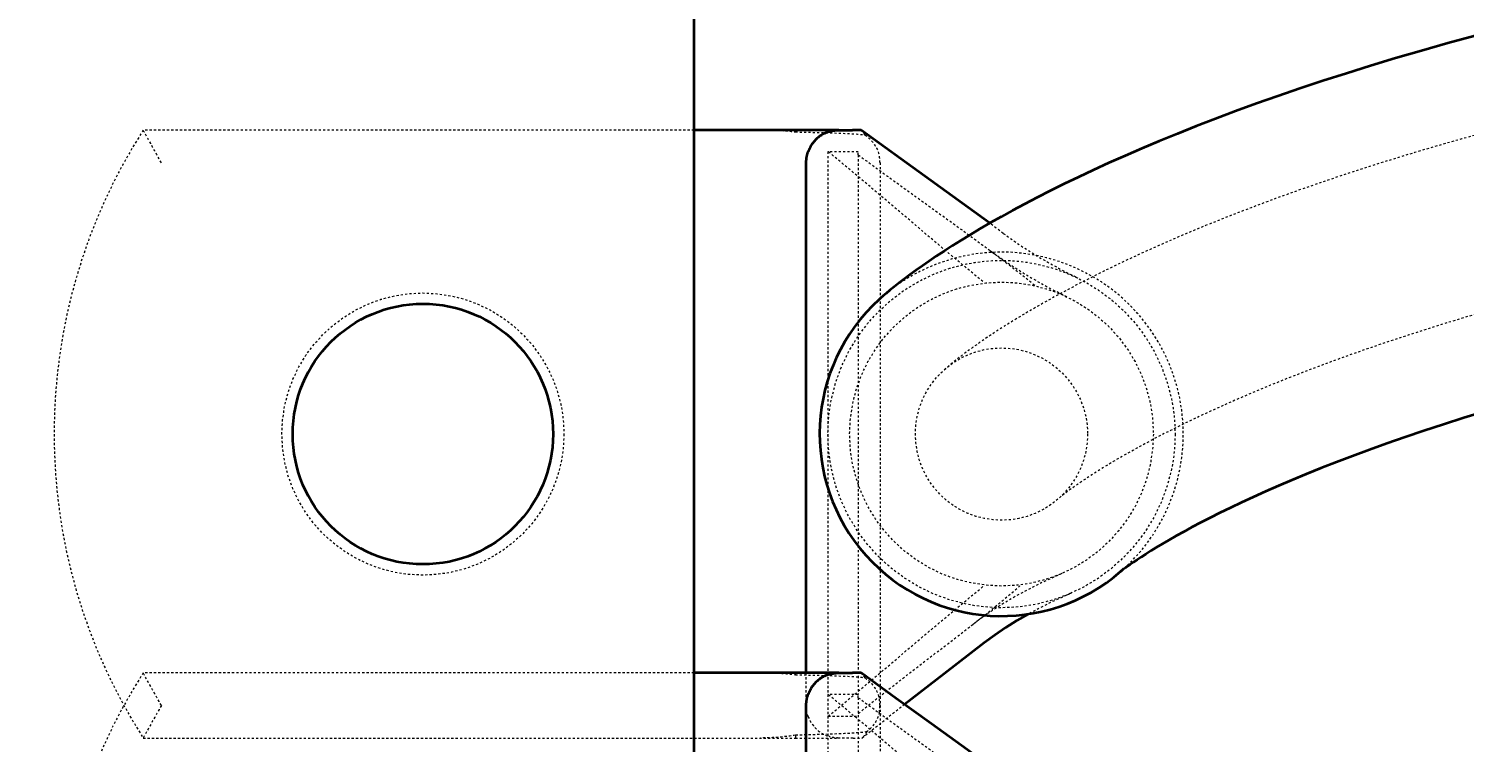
# Model space of a CAD drawing. Header units: millimetres. Extents: x -116965 to 323937, y 291661 to 566926.
# Drawn here: x -19705 to -19638.8, y 315228.5 to 315261.3 of the extents above; entities that cross this region are included whole.
import ezdxf

# ---------------------------------------------------------------- set-up
doc = ezdxf.new("R2010")
doc.units = ezdxf.units.MM
doc.header["$PDMODE"] = 35
doc.linetypes.add('DASHED', pattern=[0.75, 0.5, -0.25])
doc.layers.get('0').update_dxf_attribs({"lineweight": 18})
for name, color, linetype, lineweight in [('Dimensions(Schneider)', 7, 'Continuous', 18), ('Hidden Edges(Schneider)', 7, 'DASHED', 18), ('Visible Edges(Schneider)', 7, 'Continuous', 35)]:
    doc.layers.add(name, color=color, linetype=linetype, lineweight=lineweight)
doc.styles.add('schneder_1', font='micross.ttf')
doc.dimstyles.new('estilo_Schneider', dxfattribs={"dimscale": 4, "dimtxt": 3, "dimasz": 3, "dimexe": 2, "dimexo": 1, "dimgap": 0.3, "dimtad": 1, "dimtoh": 1, "dimrnd": 1e-08, "dimzin": 12, "dimtxsty": 'schneder_1', "dimblk": 'Filled-1', "dimcen": 0.09, "dimdle": 10, "dimclrd": 7, "dimclre": 7, "dimclrt": 7, "dimadec": 1, "dimazin": 3, "dimtfac": 0.5, "dimtdec": 3, "dimtmove": 0, "dimatfit": 3, "dimldrblk": 'Filled-1', "dimfxl": 1, "dimtolj": 1, "dimlwd": 25, "dimlwe": 25, "dimarcsym": 0})

# ---------------------------------------------------------------- blocks, each defined once
blk = doc.blocks.new('Filled-1')
at = {"color": 0}
for p, q in [((0, 0), (-1, 0.1667)), ((-1, 0.1667), (-1, -0.1667)), ((-1, 0), (0, 0)), ((-1, -0.1667), (0, 0))]:
    blk.add_line(p, q, dxfattribs=at)
at = {"color": 0, "flags": 128}
blk.add_lwpolyline([(-1, -0.1667), (0, 0), (-1, 0.1667), (-1, -0.1667)], dxfattribs=at)
at = {"color": 0}
blk.add_solid([(-1, -0.1667), (0, 0), (-1, 0.1667), (-1, -0.1667)], dxfattribs=at)
blk = doc.blocks.new('*D1984')
at = {"layer": 'Defpoints', "color": 0, "linetype": 'Continuous', "lineweight": -3, "transparency": 16777216}
for p in [(-19865.551, 315305.175), (-19602.799, 315305.175), (-19599.799, 315105.175)]:
    blk.add_point(p, dxfattribs=at)
at = {"layer": 'Dimensions(Schneider)', "color": 7, "linetype": 'Continuous', "lineweight": 25, "transparency": 16777216}
for p, q in [((-19606.799, 315305.175), (-19873.551, 315305.175)), ((-19865.551, 315117.175), (-19865.551, 315293.175)), ((-19603.799, 315105.175), (-19873.551, 315105.175))]:
    blk.add_line(p, q, dxfattribs=at)
at = {"layer": 'Dimensions(Schneider)', "color": 7, "linetype": 'Continuous', "lineweight": 25, "transparency": 16777216, "xscale": 12, "yscale": 12, "zscale": 12}
for p, rotation in [((-19865.551, 315305.175), 90), ((-19865.551, 315105.175), 270)]:
    blk.add_blockref('Filled-1', p, dxfattribs=dict(at, rotation=rotation))
at = {"layer": 'Dimensions(Schneider)', "color": 7, "linetype": 'Continuous', "lineweight": 25, "transparency": 16777216, "insert": (-19874.613, 315205.175), "char_height": 12, "attachment_point": 5, "rotation": 90, "style": 'schneder_1'}
blk.add_mtext('\\A1;200 (4M)', dxfattribs=at)

msp = doc.modelspace()

# ---------------------------------------------------------------- linework, layer by layer
at = {"layer": 'Hidden Edges(Schneider)', "ltscale": 0.133284}
for p, q in [((-19674.298825, 315256.675478), (-19699.68935, 315256.675478)), ((-19674.298825, 315231.675478), (-19699.68935, 315231.675478))]:
    msp.add_line(p, q, dxfattribs=at)
at = {"layer": 'Hidden Edges(Schneider)', "ltscale": 0.000298091}
for p, q in [((-19669.630311, 315256.675478), (-19669.630311, 315256.590626)), ((-19669.630311, 315231.675478), (-19669.630311, 315231.590626))]:
    msp.add_line(p, q, dxfattribs=at)
at = {"layer": 'Hidden Edges(Schneider)', "ltscale": 0.131248}
msp.add_line((-19668.130312, 315255.675478), (-19668.130312, 315230.675476), dxfattribs=at)
at = {"layer": 'Hidden Edges(Schneider)', "ltscale": 5.07649e-05}
for p, q in [((-19668.115866, 315255.675478), (-19668.130312, 315255.675478)), ((-19668.115866, 315230.675478), (-19668.130312, 315230.675478))]:
    msp.add_line(p, q, dxfattribs=at)
at = {"layer": 'Hidden Edges(Schneider)', "ltscale": 0.005627}
for p, q in [((-19666.730311, 315255.675478), (-19668.115866, 315255.675478)), ((-19666.730311, 315230.675478), (-19668.115866, 315230.675478)), ((-19668.115968, 315229.675477), (-19666.730311, 315229.675477))]:
    msp.add_line(p, q, dxfattribs=at)
at = {"layer": 'Hidden Edges(Schneider)', "ltscale": 0.001668}
for p, q in [((-19666.730311, 315255.532536), (-19666.730311, 315255.675478)), ((-19666.730311, 315230.532536), (-19666.730311, 315230.675478))]:
    msp.add_line(p, q, dxfattribs=at)
at = {"layer": 'Hidden Edges(Schneider)', "ltscale": 0.130491}
msp.add_line((-19666.730311, 315255.532536), (-19666.730311, 315230.675479), dxfattribs=at)
at = {"layer": 'Hidden Edges(Schneider)', "ltscale": 0.131234}
for p, q in [((-19665.730311, 315255.175478), (-19665.730311, 315230.175478)), ((-19665.730311, 315230.175478), (-19665.730311, 315205.175478))]:
    msp.add_line(p, q, dxfattribs=at)
at = {"layer": 'Hidden Edges(Schneider)', "ltscale": 0.005977}
msp.add_line((-19660.048237, 315251.919987), (-19660.672897, 315252.382676), dxfattribs=at)
at = {"layer": 'Hidden Edges(Schneider)', "ltscale": 0.0061}
msp.add_line((-19669.130311, 315230.175478), (-19669.130311, 315231.675478), dxfattribs=at)
at = {"layer": 'Hidden Edges(Schneider)', "ltscale": 0.136498}
msp.add_line((-19668.130312, 315230.675478), (-19668.130312, 315204.675477), dxfattribs=at)
at = {"layer": 'Hidden Edges(Schneider)', "ltscale": 0.135033}
msp.add_line((-19666.730311, 315230.532536), (-19666.730311, 315204.810527), dxfattribs=at)
at = {"layer": 'Hidden Edges(Schneider)', "ltscale": 0.020789}
msp.add_line((-19664.599496, 315230.220757), (-19666.546475, 315228.675478), dxfattribs=at)
at = {"layer": 'Hidden Edges(Schneider)', "ltscale": 4.96941e-05}
msp.add_line((-19668.115968, 315229.675477), (-19668.130312, 315229.675477), dxfattribs=at)
at = {"layer": 'Hidden Edges(Schneider)', "ltscale": 0.15779}
msp.add_line((-19699.68935, 315228.675478), (-19669.630311, 315228.675478), dxfattribs=at)
at = {"layer": 'Hidden Edges(Schneider)', "ltscale": 0.000492627}
msp.add_line((-19669.630311, 315228.803981), (-19669.630311, 315228.675478), dxfattribs=at)
at = {"layer": 'Hidden Edges(Schneider)', "ltscale": 0.012885}
msp.add_line((-19669.630311, 315228.675478), (-19667.630311, 315228.675478), dxfattribs=at)
at = {"layer": 'Hidden Edges(Schneider)', "ltscale": 0.00263}
msp.add_line((-19666.969852, 315228.675478), (-19667.630311, 315228.675478), dxfattribs=at)
at = {"layer": 'Hidden Edges(Schneider)', "ltscale": 0.00405}
msp.add_line((-19666.969852, 315228.675478), (-19666.546472, 315228.675478), dxfattribs=at)
at = {"layer": 'Hidden Edges(Schneider)', "ltscale": 0.141386, "flags": 128}
msp.add_lwpolyline([(-19567.142365, 315264.144212), (-19568.876088, 315264.141008), (-19570.590031, 315264.131433), (-19572.284329, 315264.115602), (-19573.959058, 315264.093591), (-19575.614331, 315264.065515), (-19577.250245, 315264.03145), (-19578.866895, 315263.991548), (-19580.464413, 315263.945848), (-19582.042859, 315263.894464), (-19583.602364, 315263.837549), (-19585.143025, 315263.77514), (-19586.664918, 315263.707353), (-19588.168176, 315263.634264), (-19589.652894, 315263.556024), (-19591.119168, 315263.472711), (-19592.567094, 315263.384401), (-19593.996785, 315263.291208), (-19595.408337, 315263.193246), (-19596.801865, 315263.090555), (-19598.177445, 315262.983324), (-19599.535191, 315262.871591), (-19600.875199, 315262.755472), (-19602.197583, 315262.635042), (-19603.502438, 315262.510416), (-19604.789861, 315262.381708), (-19606.059945, 315262.248994), (-19607.312825, 315262.11239), (-19608.548558, 315261.971971), (-19609.767297, 315261.827852), (-19610.969079, 315261.680147), (-19612.154057, 315261.528932), (-19613.322308, 315261.374323), (-19614.473946, 315261.216356), (-19615.609067, 315261.055223), (-19616.727765, 315260.890962), (-19617.830155, 315260.723688), (-19618.916314, 315260.553476), (-19619.986375, 315260.380479), (-19621.040414, 315260.204736), (-19622.078545, 315260.026399), (-19623.100856, 315259.845506), (-19624.107459, 315259.66221), (-19625.09845, 315259.476587), (-19626.073935, 315259.288751), (-19627.034009, 315259.098741), (-19627.978766, 315258.906709), (-19628.908322, 315258.71277), (-19629.822762, 315258.516962), (-19630.722201, 315258.319398), (-19631.606734, 315258.120233), (-19632.476456, 315257.919504), (-19633.331473, 315257.717325), (-19634.17188, 315257.513811), (-19634.997781, 315257.309076), (-19635.809272, 315257.10312), (-19636.606458, 315256.896173), (-19637.389434, 315256.688234), (-19638.158305, 315256.479456), (-19638.913167, 315256.269914), (-19639.654124, 315256.059686), (-19640.381272, 315255.848924), (-19641.094716, 315255.637666), (-19642.480862, 315255.214197), (-19643.813374, 315254.790041), (-19645.093034, 315254.365961), (-19646.320632, 315253.942758), (-19647.49698, 315253.521234), (-19648.62284, 315253.102151), (-19649.699033, 315252.686311), (-19650.726321, 315252.274515), (-19651.705506, 315251.867487), (-19652.63737, 315251.466104), (-19653.522694, 315251.071092), (-19654.362262, 315250.683252), (-19655.156863, 315250.303423), (-19655.907271, 315249.932329), (-19656.614278, 315249.570772), (-19657.278645, 315249.219591), (-19657.901166, 315248.879549), (-19658.482602, 315248.551447), (-19659.023755, 315248.236124), (-19659.525378, 315247.934305), (-19659.988253, 315247.646829), (-19660.413163, 315247.374498), (-19660.80087, 315247.118112), (-19661.152146, 315246.878511), (-19661.467784, 315246.656496), (-19661.748536, 315246.452791), (-19661.995185, 315246.268312), (-19662.208503, 315246.10386), (-19662.389262, 315245.960199), (-19662.546552, 315245.830576), (-19662.678197, 315245.718576), (-19662.729533, 315245.674059), (-19662.768615, 315245.639841), (-19662.793486, 315245.61783), (-19662.802213, 315245.610086)], dxfattribs=at)
at = {"layer": 'Hidden Edges(Schneider)', "ltscale": 0.010357, "flags": 128}
for points in [[(-19698.854116, 315255.175478), (-19698.90633, 315255.267532), (-19698.958291, 315255.359366), (-19699.009851, 315255.450718), (-19699.060866, 315255.54132), (-19699.111172, 315255.630881), (-19699.160601, 315255.719087), (-19699.208995, 315255.805647), (-19699.256205, 315255.890272), (-19699.302007, 315255.972561), (-19699.346193, 315256.052109), (-19699.388586, 315256.128588), (-19699.429025, 315256.201673), (-19699.467334, 315256.271038), (-19699.503342, 315256.336353), (-19699.536747, 315256.397039), (-19699.567298, 315256.452624), (-19699.59484, 315256.502802), (-19699.619214, 315256.547263), (-19699.640261, 315256.585698), (-19699.657752, 315256.61766), (-19699.671473, 315256.642754), (-19699.68136, 315256.660845), (-19699.687342, 315256.671797), (-19699.689349, 315256.675478)], [(-19698.854116, 315230.175478), (-19698.90633, 315230.267532), (-19698.958291, 315230.359366), (-19699.009851, 315230.450718), (-19699.060866, 315230.54132), (-19699.111172, 315230.630881), (-19699.160601, 315230.719087), (-19699.208995, 315230.805647), (-19699.256205, 315230.890272), (-19699.302007, 315230.972561), (-19699.346193, 315231.052109), (-19699.388586, 315231.128588), (-19699.429025, 315231.201673), (-19699.467334, 315231.271038), (-19699.503342, 315231.336353), (-19699.536747, 315231.397039), (-19699.567298, 315231.452624), (-19699.59484, 315231.502802), (-19699.619214, 315231.547263), (-19699.640261, 315231.585698), (-19699.657752, 315231.61766), (-19699.671473, 315231.642754), (-19699.68136, 315231.660845), (-19699.687342, 315231.671797), (-19699.689349, 315231.675478)], [(-19698.854116, 315230.175477), (-19698.90633, 315230.083423), (-19698.958291, 315229.991589), (-19699.009851, 315229.900237), (-19699.060866, 315229.809635), (-19699.111172, 315229.720074), (-19699.160601, 315229.631868), (-19699.208995, 315229.545308), (-19699.256205, 315229.460684), (-19699.302007, 315229.378393), (-19699.346193, 315229.298847), (-19699.388586, 315229.222368), (-19699.429025, 315229.149283), (-19699.467334, 315229.079917), (-19699.503342, 315229.014602), (-19699.536747, 315228.953915), (-19699.567298, 315228.89833), (-19699.59484, 315228.848153), (-19699.619214, 315228.803693), (-19699.640261, 315228.765257), (-19699.657752, 315228.733295), (-19699.671473, 315228.708201), (-19699.68136, 315228.69011), (-19699.687342, 315228.679157), (-19699.689349, 315228.675478)]]:
    msp.add_lwpolyline(points, dxfattribs=at)
at = {"layer": 'Hidden Edges(Schneider)', "ltscale": 0.0055, "flags": 128}
for points in [[(-19670.886731, 315256.675478), (-19670.832641, 315256.675292), (-19670.778701, 315256.674748), (-19670.724985, 315256.673862), (-19670.67157, 315256.67265), (-19670.618532, 315256.671131), (-19670.56569, 315256.669314), (-19670.512752, 315256.667201), (-19670.45975, 315256.664798), (-19670.406718, 315256.66211), (-19670.353688, 315256.65914), (-19670.300694, 315256.655895), (-19670.247769, 315256.652379), (-19670.194947, 315256.648597), (-19670.14226, 315256.644554), (-19670.089743, 315256.640255), (-19670.037428, 315256.635705), (-19669.985348, 315256.630909), (-19669.933538, 315256.625872), (-19669.882031, 315256.620599), (-19669.830858, 315256.615095), (-19669.780055, 315256.609365), (-19669.729654, 315256.603413), (-19669.67969, 315256.597245), (-19669.630193, 315256.590866)], [(-19670.886731, 315231.675478), (-19670.832641, 315231.675292), (-19670.778701, 315231.674748), (-19670.724985, 315231.673862), (-19670.67157, 315231.67265), (-19670.618532, 315231.671131), (-19670.56569, 315231.669314), (-19670.512752, 315231.667201), (-19670.45975, 315231.664798), (-19670.406718, 315231.66211), (-19670.353688, 315231.65914), (-19670.300694, 315231.655895), (-19670.247769, 315231.652379), (-19670.194947, 315231.648597), (-19670.14226, 315231.644554), (-19670.089743, 315231.640255), (-19670.037428, 315231.635705), (-19669.985348, 315231.630909), (-19669.933538, 315231.625872), (-19669.882031, 315231.620599), (-19669.830858, 315231.615095), (-19669.780055, 315231.609365), (-19669.729654, 315231.603413), (-19669.67969, 315231.597245), (-19669.630193, 315231.590866)]]:
    msp.add_lwpolyline(points, dxfattribs=at)
at = {"layer": 'Hidden Edges(Schneider)', "ltscale": 0.019716, "flags": 128}
for points in [[(-19669.630311, 315256.590626), (-19669.415482, 315256.585687), (-19669.202225, 315256.580635), (-19668.991424, 315256.575472), (-19668.783958, 315256.570199), (-19668.58071, 315256.564818), (-19668.382561, 315256.559331), (-19668.190393, 315256.55374), (-19668.005086, 315256.548047), (-19667.827524, 315256.542253), (-19667.658585, 315256.53636), (-19667.499153, 315256.53037), (-19667.350109, 315256.524284), (-19667.212333, 315256.518105), (-19667.086214, 315256.511847), (-19666.971263, 315256.505517), (-19666.867399, 315256.499097), (-19666.774549, 315256.492567), (-19666.692639, 315256.485908), (-19666.621598, 315256.4791), (-19666.56135, 315256.472123), (-19666.511825, 315256.464959), (-19666.472948, 315256.457588), (-19666.444646, 315256.44999), (-19666.426848, 315256.442145)], [(-19669.630311, 315231.590626), (-19669.415482, 315231.585687), (-19669.202225, 315231.580635), (-19668.991424, 315231.575472), (-19668.783958, 315231.570199), (-19668.58071, 315231.564818), (-19668.382561, 315231.559331), (-19668.190393, 315231.55374), (-19668.005086, 315231.548047), (-19667.827524, 315231.542253), (-19667.658585, 315231.53636), (-19667.499153, 315231.53037), (-19667.350109, 315231.524284), (-19667.212333, 315231.518105), (-19667.086214, 315231.511847), (-19666.971263, 315231.505517), (-19666.867399, 315231.499097), (-19666.774549, 315231.492567), (-19666.692639, 315231.485908), (-19666.621598, 315231.4791), (-19666.56135, 315231.472123), (-19666.511825, 315231.464959), (-19666.472948, 315231.457588), (-19666.444646, 315231.44999), (-19666.426848, 315231.442145)]]:
    msp.add_lwpolyline(points, dxfattribs=at)
at = {"layer": 'Hidden Edges(Schneider)', "ltscale": 0.001154, "flags": 128}
for points in [[(-19666.619515, 315256.675478), (-19666.610448, 315256.666667), (-19666.601464, 315256.657773), (-19666.592565, 315256.648794), (-19666.58375, 315256.639732), (-19666.575023, 315256.630588), (-19666.566382, 315256.621361), (-19666.557828, 315256.612054), (-19666.549365, 315256.602666), (-19666.54099, 315256.593198), (-19666.532707, 315256.58365), (-19666.524514, 315256.574025), (-19666.516415, 315256.564321), (-19666.50841, 315256.554541), (-19666.500499, 315256.544685), (-19666.492685, 315256.534754), (-19666.484968, 315256.524749), (-19666.477349, 315256.514671), (-19666.469829, 315256.504521), (-19666.46241, 315256.494299), (-19666.455091, 315256.484006), (-19666.447874, 315256.473643), (-19666.440761, 315256.463212), (-19666.433752, 315256.452712), (-19666.426847, 315256.442145)], [(-19666.619515, 315231.675478), (-19666.610448, 315231.666667), (-19666.601464, 315231.657773), (-19666.592565, 315231.648794), (-19666.58375, 315231.639732), (-19666.575023, 315231.630588), (-19666.566382, 315231.621361), (-19666.557828, 315231.612054), (-19666.549365, 315231.602666), (-19666.54099, 315231.593198), (-19666.532707, 315231.58365), (-19666.524514, 315231.574025), (-19666.516415, 315231.564321), (-19666.50841, 315231.554541), (-19666.500499, 315231.544685), (-19666.492685, 315231.534754), (-19666.484968, 315231.524749), (-19666.477349, 315231.514671), (-19666.469829, 315231.504521), (-19666.46241, 315231.494299), (-19666.455091, 315231.484006), (-19666.447874, 315231.473643), (-19666.440761, 315231.463212), (-19666.433752, 315231.452712), (-19666.426847, 315231.442145)]]:
    msp.add_lwpolyline(points, dxfattribs=at)
at = {"layer": 'Hidden Edges(Schneider)', "ltscale": 0.006524, "flags": 128}
for points in [[(-19666.426847, 315256.442145), (-19666.401295, 315256.42557), (-19666.375158, 315256.407838), (-19666.348359, 315256.388804), (-19666.320803, 315256.368287), (-19666.292413, 315256.346097), (-19666.263127, 315256.322018), (-19666.232983, 315256.295906), (-19666.202017, 315256.267559), (-19666.170193, 315256.236681), (-19666.137694, 315256.2032), (-19666.10514, 315256.167488), (-19666.072654, 315256.129389), (-19666.040323, 315256.088712), (-19666.008236, 315256.045268), (-19665.976627, 315255.999043), (-19665.946005, 315255.950392), (-19665.916586, 315255.899371), (-19665.888573, 315255.846012), (-19665.862167, 315255.790352), (-19665.837569, 315255.732425), (-19665.81498, 315255.672267), (-19665.794603, 315255.609912), (-19665.776639, 315255.545395), (-19665.761289, 315255.478751)], [(-19666.426847, 315231.442145), (-19666.401295, 315231.42557), (-19666.375158, 315231.407838), (-19666.348359, 315231.388804), (-19666.320803, 315231.368287), (-19666.292413, 315231.346097), (-19666.263127, 315231.322018), (-19666.232983, 315231.295906), (-19666.202017, 315231.267559), (-19666.170193, 315231.236681), (-19666.137694, 315231.2032), (-19666.10514, 315231.167488), (-19666.072654, 315231.129389), (-19666.040323, 315231.088712), (-19666.008236, 315231.045268), (-19665.976627, 315230.999043), (-19665.946005, 315230.950392), (-19665.916586, 315230.899371), (-19665.888573, 315230.846012), (-19665.862167, 315230.790352), (-19665.837569, 315230.732425), (-19665.81498, 315230.672267), (-19665.794603, 315230.609912), (-19665.776639, 315230.545395), (-19665.761289, 315230.478751)]]:
    msp.add_lwpolyline(points, dxfattribs=at)
at = {"layer": 'Hidden Edges(Schneider)', "ltscale": 0.140155, "flags": 128}
msp.add_lwpolyline([(-19567.142365, 315256.206743), (-19568.846543, 315256.203577), (-19570.530751, 315256.194154), (-19572.195065, 315256.17859), (-19573.8396, 315256.156961), (-19575.464433, 315256.129419), (-19577.069695, 315256.096002), (-19578.655484, 315256.056863), (-19580.221875, 315256.012041), (-19581.769002, 315255.961687), (-19583.296922, 315255.905916), (-19584.805787, 315255.844804), (-19586.295655, 315255.778429), (-19587.76666, 315255.706941), (-19589.218858, 315255.630418), (-19590.652402, 315255.548936), (-19592.067368, 315255.462648), (-19593.463853, 315255.371629), (-19594.84195, 315255.275957), (-19596.201775, 315255.175783), (-19597.543443, 315255.071184), (-19598.867009, 315254.962274), (-19600.172627, 315254.849092), (-19601.460355, 315254.731828), (-19602.730325, 315254.610559), (-19603.982613, 315254.485361), (-19605.217336, 315254.356348), (-19606.434586, 315254.223634), (-19607.634461, 315254.087297), (-19608.817075, 315253.94745), (-19609.982522, 315253.804208), (-19611.130917, 315253.657648), (-19612.262338, 315253.507883), (-19613.376878, 315253.355066), (-19614.474671, 315253.199197), (-19615.555814, 315253.040468), (-19616.620381, 315252.878915), (-19617.668488, 315252.714693), (-19618.700249, 315252.547876), (-19619.71576, 315252.37858), (-19620.715096, 315252.20688), (-19621.698392, 315252.032892), (-19622.665732, 315251.856767), (-19623.617223, 315251.678506), (-19624.552958, 315251.4983), (-19625.473054, 315251.316225), (-19626.377604, 315251.132394), (-19627.266705, 315250.946886), (-19628.140462, 315250.759775), (-19628.998988, 315250.571214), (-19629.84237, 315250.381319), (-19630.670712, 315250.190126), (-19631.48412, 315249.997827), (-19632.282698, 315249.804422), (-19633.066542, 315249.610063), (-19633.835767, 315249.414903), (-19634.590457, 315249.218942), (-19635.330718, 315249.022371), (-19636.056664, 315248.825227), (-19636.768391, 315248.627664), (-19637.466004, 315248.429758), (-19638.149598, 315248.231584), (-19638.819278, 315248.033334), (-19640.117305, 315247.636758), (-19641.360934, 315247.240869), (-19642.550958, 315246.846506), (-19643.688224, 315246.454469), (-19644.773543, 315246.065561), (-19645.807736, 315245.68062), (-19646.791652, 315245.300447), (-19647.7261, 315244.925844), (-19648.61192, 315244.557687), (-19649.449942, 315244.196703), (-19650.240996, 315243.843767), (-19650.985921, 315243.499681), (-19651.685546, 315243.165208), (-19652.340701, 315242.841226), (-19652.952235, 315242.528535), (-19653.520987, 315242.227899), (-19654.047787, 315241.940157), (-19654.533475, 315241.666109), (-19654.978898, 315241.406519), (-19655.384887, 315241.162263), (-19655.75229, 315240.934106), (-19656.081956, 315240.722849), (-19656.374724, 315240.529253), (-19656.631425, 315240.354196), (-19656.849969, 315240.201074), (-19657.027114, 315240.074426), (-19657.166922, 315239.972154), (-19657.27361, 315239.891893), (-19657.35142, 315239.831392), (-19657.404568, 315239.788362), (-19657.437299, 315239.760439), (-19657.453835, 315239.74537), (-19657.458413, 315239.740869)], dxfattribs=at)
at = {"layer": 'Hidden Edges(Schneider)', "ltscale": 0.079251, "flags": 128}
for points in [[(-19660.983153, 315249.69888), (-19661.261334, 315249.926633), (-19661.531272, 315250.148559), (-19661.794359, 315250.365734), (-19662.051983, 315250.579238), (-19662.305521, 315250.790147), (-19662.556339, 315250.99954), (-19662.805798, 315251.20849), (-19663.055253, 315251.41807), (-19663.306054, 315251.629353), (-19663.559553, 315251.843407), (-19663.817103, 315252.0613), (-19664.080063, 315252.284094), (-19664.349804, 315252.512852), (-19664.62771, 315252.748633), (-19664.918399, 315252.995221), (-19665.227497, 315253.257225), (-19665.553055, 315253.532791), (-19665.892984, 315253.819926), (-19666.245201, 315254.116649), (-19666.60761, 315254.420989), (-19666.978084, 315254.730988), (-19667.354447, 315255.044694), (-19667.734471, 315255.360169), (-19668.115866, 315255.675478)], [(-19660.983153, 315224.69888), (-19661.261334, 315224.926633), (-19661.531272, 315225.148559), (-19661.794359, 315225.365734), (-19662.051983, 315225.579238), (-19662.305521, 315225.790147), (-19662.556339, 315225.99954), (-19662.805798, 315226.20849), (-19663.055253, 315226.41807), (-19663.306054, 315226.629353), (-19663.559553, 315226.843407), (-19663.817103, 315227.0613), (-19664.080063, 315227.284094), (-19664.349804, 315227.512852), (-19664.62771, 315227.748633), (-19664.918399, 315227.995221), (-19665.227497, 315228.257225), (-19665.553055, 315228.532791), (-19665.892984, 315228.819926), (-19666.245201, 315229.116649), (-19666.60761, 315229.420989), (-19666.978084, 315229.730988), (-19667.354447, 315230.044694), (-19667.734471, 315230.360169), (-19668.115866, 315230.675478)]]:
    msp.add_lwpolyline(points, dxfattribs=at)
at = {"layer": 'Hidden Edges(Schneider)', "ltscale": 0.079925, "flags": 128}
for points in [[(-19666.730311, 315255.532536), (-19666.263095, 315255.191945), (-19665.816122, 315254.867138), (-19665.388175, 315254.557032), (-19664.97803, 315254.26055), (-19664.584456, 315253.976614), (-19664.206214, 315253.70415), (-19663.842059, 315253.442088), (-19663.490735, 315253.189356), (-19663.150985, 315252.944885), (-19662.821547, 315252.707606), (-19662.50116, 315252.47645), (-19662.188568, 315252.250346), (-19661.882522, 315252.028222), (-19661.581782, 315251.809004), (-19661.285123, 315251.591615), (-19660.991333, 315251.37498), (-19660.699213, 315251.15802), (-19660.407569, 315250.939656), (-19660.115208, 315250.71881), (-19659.820932, 315250.494403), (-19659.523526, 315250.265356), (-19659.221761, 315250.030586), (-19658.914391, 315249.789008), (-19658.600164, 315249.539535)], [(-19666.730311, 315230.532536), (-19666.263095, 315230.191945), (-19665.816122, 315229.867138), (-19665.388175, 315229.557032), (-19664.97803, 315229.26055), (-19664.584456, 315228.976614), (-19664.206214, 315228.70415), (-19663.842059, 315228.442088), (-19663.490735, 315228.189356), (-19663.150985, 315227.944885), (-19662.821547, 315227.707606), (-19662.50116, 315227.47645), (-19662.188568, 315227.250346), (-19661.882522, 315227.028222), (-19661.581782, 315226.809004), (-19661.285123, 315226.591615), (-19660.991333, 315226.37498), (-19660.699213, 315226.15802), (-19660.407569, 315225.939656), (-19660.115208, 315225.71881), (-19659.820932, 315225.494403), (-19659.523526, 315225.265356), (-19659.221761, 315225.030586), (-19658.914391, 315224.789008), (-19658.600164, 315224.539535)]]:
    msp.add_lwpolyline(points, dxfattribs=at)
at = {"layer": 'Hidden Edges(Schneider)', "ltscale": 0.001198, "flags": 128}
for points in [[(-19665.730311, 315255.175478), (-19665.73037, 315255.188745), (-19665.730544, 315255.20197), (-19665.730835, 315255.215152), (-19665.73124, 315255.228291), (-19665.731758, 315255.241387), (-19665.732389, 315255.254439), (-19665.733132, 315255.267447), (-19665.733984, 315255.280409), (-19665.734947, 315255.293327), (-19665.736017, 315255.306198), (-19665.737195, 315255.319024), (-19665.738479, 315255.331803), (-19665.739868, 315255.344535), (-19665.741362, 315255.357218), (-19665.742953, 315255.369813), (-19665.744639, 315255.38231), (-19665.746418, 315255.394709), (-19665.748287, 315255.407009), (-19665.750245, 315255.419211), (-19665.752289, 315255.431315), (-19665.754418, 315255.44332), (-19665.756629, 315255.455228), (-19665.75892, 315255.467038), (-19665.761289, 315255.478751)], [(-19665.730311, 315230.175478), (-19665.73037, 315230.188745), (-19665.730544, 315230.20197), (-19665.730835, 315230.215152), (-19665.73124, 315230.228291), (-19665.731758, 315230.241387), (-19665.732389, 315230.254439), (-19665.733132, 315230.267447), (-19665.733984, 315230.280409), (-19665.734947, 315230.293327), (-19665.736017, 315230.306198), (-19665.737195, 315230.319024), (-19665.738479, 315230.331803), (-19665.739868, 315230.344535), (-19665.741362, 315230.357218), (-19665.742953, 315230.369813), (-19665.744639, 315230.38231), (-19665.746418, 315230.394709), (-19665.748287, 315230.407009), (-19665.750245, 315230.419211), (-19665.752289, 315230.431315), (-19665.754418, 315230.44332), (-19665.756629, 315230.455228), (-19665.75892, 315230.467038), (-19665.761289, 315230.478751)]]:
    msp.add_lwpolyline(points, dxfattribs=at)
at = {"layer": 'Hidden Edges(Schneider)', "ltscale": 0.024864, "flags": 128}
msp.add_lwpolyline([(-19660.048237, 315251.919987), (-19659.223013, 315251.339588), (-19658.372887, 315250.806578), (-19657.502137, 315250.31572), (-19656.615043, 315249.861776)], dxfattribs=at)
at = {"layer": 'Hidden Edges(Schneider)', "ltscale": 0.025383, "flags": 128}
msp.add_lwpolyline([(-19660.646548, 315251.118724), (-19659.779209, 315250.508502), (-19658.888488, 315249.949692), (-19657.978773, 315249.436589), (-19657.054451, 315248.963489)], dxfattribs=at)
at = {"layer": 'Hidden Edges(Schneider)', "ltscale": 0.029935, "flags": 128}
msp.add_lwpolyline([(-19657.354843, 315236.249221), (-19658.440771, 315235.749939), (-19659.505549, 315235.189496), (-19660.027321, 315234.88293), (-19660.540585, 315234.556988), (-19661.044264, 315234.210304), (-19661.537286, 315233.841513)], dxfattribs=at)
at = {"layer": 'Hidden Edges(Schneider)', "ltscale": 0.079252, "flags": 128}
msp.add_lwpolyline([(-19668.115968, 315229.675477), (-19667.731585, 315229.993745), (-19667.345197, 315230.315035), (-19666.960736, 315230.636071), (-19666.582047, 315230.953553), (-19666.212892, 315231.264177), (-19665.85697, 315231.564618), (-19665.517934, 315231.851536), (-19665.199432, 315232.121583), (-19664.905131, 315232.371403), (-19664.638331, 315232.597993), (-19664.381831, 315232.815824), (-19664.124883, 315233.033911), (-19663.867231, 315233.252343), (-19663.608618, 315233.471225), (-19663.348788, 315233.690649), (-19663.087486, 315233.910712), (-19662.82451, 315234.131473), (-19662.562035, 315234.351016), (-19662.300778, 315234.56868), (-19662.039891, 315234.785126), (-19661.778532, 315235.001021), (-19661.515855, 315235.217031), (-19661.251012, 315235.433825), (-19660.983153, 315235.652076)], dxfattribs=at)
at = {"layer": 'Hidden Edges(Schneider)', "ltscale": 0.078553, "flags": 128}
msp.add_lwpolyline([(-19666.730311, 315229.810527), (-19666.310001, 315230.14588), (-19665.909157, 315230.463577), (-19665.526475, 315230.764955), (-19665.160637, 315231.05135), (-19664.810311, 315231.324094), (-19664.474146, 315231.584519), (-19664.150777, 315231.833952), (-19663.838822, 315232.073723), (-19663.536886, 315232.305153), (-19663.243567, 315232.529569), (-19662.957457, 315232.748297), (-19662.677153, 315232.962662), (-19662.401265, 315233.173991), (-19662.128418, 315233.383621), (-19661.857268, 315233.59289), (-19661.586496, 315233.803139), (-19661.314813, 315234.015718), (-19661.040954, 315234.231978), (-19660.763662, 315234.453271), (-19660.481679, 315234.680954), (-19660.193735, 315234.916378), (-19659.898542, 315235.160907), (-19659.594796, 315235.415905), (-19659.281194, 315235.682746)], dxfattribs=at)
at = {"layer": 'Hidden Edges(Schneider)', "ltscale": 0.013771, "flags": 128}
msp.add_lwpolyline([(-19656.958348, 315235.331183), (-19657.937647, 315234.882732), (-19658.89568, 315234.384905)], dxfattribs=at)
at = {"layer": 'Hidden Edges(Schneider)', "ltscale": 0.002281, "flags": 128}
msp.add_lwpolyline([(-19669.039538, 315229.661592), (-19669.04606, 315229.67984), (-19669.052409, 315229.698361), (-19669.058575, 315229.71715), (-19669.064549, 315229.736205), (-19669.070324, 315229.755524), (-19669.075891, 315229.775103), (-19669.081247, 315229.794973), (-19669.086392, 315229.815169), (-19669.091314, 315229.835687), (-19669.096, 315229.85652), (-19669.10044, 315229.877659), (-19669.104621, 315229.899102), (-19669.108531, 315229.920841), (-19669.112159, 315229.942871), (-19669.115492, 315229.965184), (-19669.118518, 315229.987777), (-19669.121226, 315230.010641), (-19669.123603, 315230.033773), (-19669.125636, 315230.057145), (-19669.12731, 315230.080632), (-19669.128617, 315230.104214), (-19669.129556, 315230.127886), (-19669.130122, 315230.151642), (-19669.130311, 315230.175477)], dxfattribs=at)
at = {"layer": 'Hidden Edges(Schneider)', "ltscale": 0.001288, "flags": 128}
msp.add_lwpolyline([(-19665.765045, 315229.854549), (-19665.762325, 315229.867233), (-19665.759702, 315229.88), (-19665.757178, 315229.892851), (-19665.754756, 315229.905783), (-19665.752437, 315229.918795), (-19665.750223, 315229.931887), (-19665.748115, 315229.945057), (-19665.746116, 315229.958306), (-19665.744227, 315229.971631), (-19665.742451, 315229.985033), (-19665.740787, 315229.998511), (-19665.73924, 315230.01206), (-19665.737809, 315230.025683), (-19665.736503, 315230.039328), (-19665.735322, 315230.05297), (-19665.734267, 315230.066608), (-19665.733337, 315230.080241), (-19665.732532, 315230.093869), (-19665.731852, 315230.107489), (-19665.731296, 315230.121103), (-19665.730864, 315230.13471), (-19665.730556, 315230.148309), (-19665.730372, 315230.161899), (-19665.730311, 315230.175477)], dxfattribs=at)
at = {"layer": 'Hidden Edges(Schneider)', "ltscale": 0.005951, "flags": 128}
msp.add_lwpolyline([(-19669.039538, 315229.661592), (-19669.021805, 315229.615374), (-19669.001839, 315229.568156), (-19668.979553, 315229.520145), (-19668.95486, 315229.471558), (-19668.927675, 315229.422601), (-19668.897912, 315229.373487), (-19668.865659, 315229.324687), (-19668.831069, 315229.276582), (-19668.79422, 315229.22937), (-19668.755188, 315229.183255), (-19668.714053, 315229.138435), (-19668.670896, 315229.095116), (-19668.625996, 315229.053641), (-19668.579644, 315229.0142), (-19668.532057, 315228.976885), (-19668.483454, 315228.941787), (-19668.43405, 315228.909002), (-19668.384081, 315228.878623), (-19668.334032, 315228.850804), (-19668.284274, 315228.825544), (-19668.235105, 315228.802808), (-19668.187096, 315228.782643), (-19668.140629, 315228.764954), (-19668.095948, 315228.749581)], dxfattribs=at)
at = {"layer": 'Hidden Edges(Schneider)', "ltscale": 0.005999, "flags": 128}
msp.add_lwpolyline([(-19665.765045, 315229.854549), (-19665.776035, 315229.807945), (-19665.788316, 315229.762378), (-19665.801818, 315229.717871), (-19665.816469, 315229.674435), (-19665.832199, 315229.63209), (-19665.848936, 315229.590848), (-19665.866609, 315229.55073), (-19665.885149, 315229.511751), (-19665.90449, 315229.473911), (-19665.925295, 315229.43605), (-19665.947974, 315229.397574), (-19665.972455, 315229.358731), (-19665.998667, 315229.319764), (-19666.026541, 315229.280918), (-19666.056004, 315229.242438), (-19666.086986, 315229.204567), (-19666.119415, 315229.167555), (-19666.152039, 315229.13271), (-19666.183852, 315229.100784), (-19666.21485, 315229.071463), (-19666.245033, 315229.044448), (-19666.274394, 315229.019526), (-19666.302981, 315228.996471), (-19666.330874, 315228.975056)], dxfattribs=at)
at = {"layer": 'Hidden Edges(Schneider)', "ltscale": 0.007016, "flags": 128}
msp.add_lwpolyline([(-19669.630241, 315228.803874), (-19669.695638, 315228.793877), (-19669.761393, 315228.784293), (-19669.827434, 315228.775121), (-19669.893687, 315228.766361), (-19669.960079, 315228.758009), (-19670.026537, 315228.750063), (-19670.092986, 315228.742519), (-19670.159356, 315228.735379), (-19670.225571, 315228.728638), (-19670.291559, 315228.722294), (-19670.357352, 315228.716338), (-19670.423613, 315228.710724), (-19670.490397, 315228.705452), (-19670.557615, 315228.700548), (-19670.625178, 315228.696025), (-19670.692998, 315228.691903), (-19670.760986, 315228.6882), (-19670.829054, 315228.684932), (-19670.897113, 315228.682118), (-19670.965074, 315228.679775), (-19671.03285, 315228.677922), (-19671.100351, 315228.676575), (-19671.167489, 315228.675755), (-19671.234176, 315228.675478)], dxfattribs=at)
at = {"layer": 'Hidden Edges(Schneider)', "ltscale": 0.020377, "flags": 128}
msp.add_lwpolyline([(-19666.330874, 315228.975056), (-19666.350815, 315228.96546), (-19666.384356, 315228.956149), (-19666.431071, 315228.947111), (-19666.490534, 315228.938337), (-19666.56232, 315228.929821), (-19666.646005, 315228.92155), (-19666.741161, 315228.913518), (-19666.847364, 315228.905714), (-19666.964188, 315228.89813), (-19667.091207, 315228.890756), (-19667.227996, 315228.883582), (-19667.37413, 315228.876601), (-19667.529183, 315228.869801), (-19667.692737, 315228.863173), (-19667.864301, 315228.856691), (-19668.043066, 315228.850339), (-19668.228182, 315228.844121), (-19668.418796, 315228.838032), (-19668.614059, 315228.832064), (-19668.813119, 315228.826221), (-19669.015125, 315228.820492), (-19669.219226, 315228.814879), (-19669.424572, 315228.809377), (-19669.630311, 315228.803981)], dxfattribs=at)
at = {"layer": 'Hidden Edges(Schneider)', "ltscale": 0.002088, "flags": 128}
msp.add_lwpolyline([(-19667.630311, 315228.675478), (-19667.652004, 315228.675636), (-19667.673655, 315228.676103), (-19667.695263, 315228.676885), (-19667.716823, 315228.677975), (-19667.738332, 315228.679372), (-19667.759773, 315228.681074), (-19667.780978, 315228.683062), (-19667.801895, 315228.685323), (-19667.822519, 315228.687843), (-19667.842848, 315228.690611), (-19667.862879, 315228.693617), (-19667.882607, 315228.696848), (-19667.902029, 315228.700293), (-19667.921142, 315228.703941), (-19667.939943, 315228.707782), (-19667.958428, 315228.711804), (-19667.976598, 315228.715995), (-19667.994483, 315228.720356), (-19668.012092, 315228.724876), (-19668.029424, 315228.729549), (-19668.046476, 315228.734365), (-19668.063249, 315228.739315), (-19668.07974, 315228.744388), (-19668.095948, 315228.749581)], dxfattribs=at)
at = {"layer": 'Hidden Edges(Schneider)', "ltscale": 0.001457, "flags": 128}
msp.add_lwpolyline([(-19666.330874, 315228.975056), (-19666.338441, 315228.961323), (-19666.346182, 315228.947686), (-19666.354095, 315228.934148), (-19666.362178, 315228.920713), (-19666.370429, 315228.907378), (-19666.378847, 315228.894149), (-19666.387429, 315228.881021), (-19666.396175, 315228.868004), (-19666.405082, 315228.855093), (-19666.414148, 315228.842293), (-19666.423373, 315228.829604), (-19666.432753, 315228.817027), (-19666.442289, 315228.804565), (-19666.451976, 315228.792218), (-19666.461815, 315228.779989), (-19666.471802, 315228.76788), (-19666.481938, 315228.755892), (-19666.492219, 315228.744026), (-19666.502643, 315228.732281), (-19666.513211, 315228.720666), (-19666.523918, 315228.709174), (-19666.534764, 315228.697811), (-19666.545748, 315228.686579), (-19666.556866, 315228.675478)], dxfattribs=at)
at = {"layer": 'Hidden Edges(Schneider)', "ltscale": 0.13193}
msp.add_circle((-19660.130311, 315242.675478), 8, dxfattribs=at)
at = {"layer": 'Hidden Edges(Schneider)', "ltscale": 0.142925}
msp.add_circle((-19686.798825, 315242.675478), 6.5, dxfattribs=at)
at = {"layer": 'Hidden Edges(Schneider)', "ltscale": 0.153919}
msp.add_circle((-19660.130311, 315242.675478), 7, dxfattribs=at)
at = {"layer": 'Hidden Edges(Schneider)', "ltscale": 0.1309}
msp.add_circle((-19660.130311, 315242.675478), 3.96875, dxfattribs=at)
at = {"layer": 'Hidden Edges(Schneider)', "ltscale": 0.155284}
for centre in [(-19677.896759, 315242.675478), (-19677.896759, 315217.675478)]:
    msp.add_arc(centre, 25.902066, 147.28249231, 212.71750769, dxfattribs=at)
at = {"layer": 'Hidden Edges(Schneider)', "ltscale": 0.13918}
msp.add_arc((-19660.130311, 315242.675478), 8.382, 311.07985068, 132.31725859, dxfattribs=at)
at = {"layer": 'Visible Edges(Schneider)'}
for p, q in [((-19674.298825, 315156.675478), (-19674.298825, 315405.175478)), ((-19669.630311, 315256.675478), (-19674.298825, 315256.675478)), ((-19667.630311, 315256.675478), (-19669.630311, 315256.675478)), ((-19667.630311, 315256.675478), (-19667.004678, 315256.675478)), ((-19666.599109, 315256.675478), (-19667.004678, 315256.675478)), ((-19669.130311, 315231.675478), (-19669.130311, 315255.175478)), ((-19669.630311, 315231.675478), (-19674.298825, 315231.675478)), ((-19667.630311, 315231.675478), (-19669.630311, 315231.675478)), ((-19667.630311, 315231.675478), (-19667.004678, 315231.675478)), ((-19666.599109, 315231.675478), (-19667.004678, 315231.675478)), ((-19669.130311, 315205.175478), (-19669.130311, 315230.175478))]:
    msp.add_line(p, q, dxfattribs=at)
at = {"layer": 'Visible Edges(Schneider)', "flags": 128}
for points in [[(-19638.298152, 315261.013605), (-19639.55415, 315260.672571), (-19640.775369, 315260.329248), (-19641.962178, 315259.984018), (-19643.11498, 315259.637262), (-19644.234155, 315259.2894), (-19645.320084, 315258.940736), (-19646.37317, 315258.591692), (-19647.393782, 315258.242685), (-19648.382314, 315257.894022), (-19649.339145, 315257.546159), (-19650.264676, 315257.199403), (-19651.159261, 315256.854211), (-19652.023309, 315256.510927), (-19652.857173, 315256.169931), (-19653.661244, 315255.831606), (-19654.435895, 315255.496332), (-19655.181496, 315255.164568), (-19655.89845, 315254.83658), (-19656.587107, 315254.512865), (-19657.24787, 315254.193689), (-19657.881091, 315253.879549), (-19658.487141, 315253.570787), (-19659.066394, 315253.267786), (-19659.61921, 315252.970964), (-19660.145972, 315252.680742), (-19660.647033, 315252.397501), (-19661.122763, 315252.121622), (-19661.573537, 315251.853487), (-19661.999724, 315251.593553), (-19662.401679, 315251.342165), (-19662.779782, 315251.099741), (-19663.134396, 315250.866701), (-19663.465894, 315250.643388), (-19663.774636, 315250.430223), (-19664.062474, 315250.226251), (-19664.338324, 315250.024149), (-19664.600613, 315249.826013), (-19664.845708, 315249.635965), (-19665.069945, 315249.458047), (-19665.269692, 315249.296342), (-19665.441296, 315249.154932), (-19665.581105, 315249.037859), (-19665.685485, 315248.949167), (-19665.750792, 315248.893015), (-19665.773366, 315248.873369)], [(-19668.095632, 315256.601478), (-19668.140283, 315256.586118), (-19668.186597, 315256.568494), (-19668.234312, 315256.548479), (-19668.283161, 315256.525946), (-19668.332879, 315256.500769), (-19668.382932, 315256.472976), (-19668.432781, 315256.442719), (-19668.482176, 315256.410049), (-19668.530868, 315256.375019), (-19668.578608, 315256.337683), (-19668.6251, 315256.298138), (-19668.669962, 315256.256679), (-19668.713045, 315256.213498), (-19668.754227, 315256.16877), (-19668.793382, 315256.12267), (-19668.830388, 315256.075372), (-19668.865089, 315256.02713), (-19668.897348, 315255.978343), (-19668.927161, 315255.929244), (-19668.954534, 315255.88006), (-19668.979407, 315255.831171), (-19669.001786, 315255.782968), (-19669.021784, 315255.735653), (-19669.039515, 315255.689427)], [(-19668.095632, 315256.601478), (-19668.079468, 315256.606651), (-19668.063019, 315256.611711), (-19668.046285, 315256.616646), (-19668.029269, 315256.621449), (-19668.011971, 315256.626111), (-19667.994394, 315256.630621), (-19667.976539, 315256.634973), (-19667.958399, 315256.639157), (-19667.939936, 315256.643174), (-19667.921151, 315256.647012), (-19667.902046, 315256.650659), (-19667.882625, 315256.654105), (-19667.862892, 315256.657337), (-19667.842848, 315256.660344), (-19667.822499, 315256.663115), (-19667.801848, 315256.665637), (-19667.780897, 315256.6679), (-19667.759705, 315256.669886), (-19667.738399, 315256.671578), (-19667.716985, 315256.672971), (-19667.695466, 315256.674062), (-19667.673845, 315256.674846), (-19667.652126, 315256.675319), (-19667.630311, 315256.675478)], [(-19660.672897, 315252.382676), (-19663.664474, 315254.546339), (-19666.599066, 315256.675478)], [(-19669.130311, 315255.175478), (-19669.130128, 315255.198961), (-19669.129577, 315255.222386), (-19669.128664, 315255.245747), (-19669.127391, 315255.269042), (-19669.125758, 315255.292265), (-19669.123779, 315255.315314), (-19669.121466, 315255.338113), (-19669.118834, 315255.360658), (-19669.11589, 315255.382941), (-19669.112649, 315255.404957), (-19669.109119, 315255.4267), (-19669.105312, 315255.448164), (-19669.10124, 315255.469342), (-19669.096914, 315255.49023), (-19669.092345, 315255.510821), (-19669.087544, 315255.531108), (-19669.082497, 315255.551187), (-19669.077175, 315255.571187), (-19669.071579, 315255.591109), (-19669.065709, 315255.610948), (-19669.059566, 315255.630703), (-19669.053153, 315255.650369), (-19669.046469, 315255.669945), (-19669.039515, 315255.689427)], [(-19637.853778, 315243.715173), (-19638.82272, 315243.417589), (-19639.758294, 315243.12092), (-19640.660899, 315242.82551), (-19641.530936, 315242.531816), (-19642.368796, 315242.240182), (-19643.17488, 315241.951028), (-19643.949607, 315241.664735), (-19644.693358, 315241.381723), (-19645.406554, 315241.102373), (-19646.089595, 315240.827104), (-19646.74289, 315240.556261), (-19647.366832, 315240.290262), (-19647.961839, 315240.029527), (-19648.528302, 315239.7744), (-19649.066661, 315239.525301), (-19649.577296, 315239.28261), (-19650.060647, 315239.046747), (-19650.517104, 315238.818056), (-19650.947087, 315238.596918), (-19651.351016, 315238.383791), (-19651.729291, 315238.178979), (-19652.082322, 315237.982942), (-19652.410538, 315237.796022), (-19652.714351, 315237.618639), (-19652.994187, 315237.451097), (-19653.250449, 315237.293855), (-19653.483565, 315237.147218), (-19653.693955, 315237.011606), (-19653.882039, 315236.887361), (-19654.048226, 315236.774866), (-19654.192937, 315236.674539), (-19654.3166, 315236.586687), (-19654.419625, 315236.51169), (-19654.502433, 315236.449968), (-19654.565432, 315236.401903), (-19654.609063, 315236.367799), (-19654.633677, 315236.348116), (-19654.62723, 315236.354562), (-19654.592021, 315236.385805), (-19654.545386, 315236.426775), (-19654.504674, 315236.462366), (-19654.48725, 315236.477586)], [(-19658.89568, 315234.384905), (-19659.418437, 315234.082564), (-19659.931223, 315233.760794), (-19660.432836, 315233.418139), (-19660.922078, 315233.053149)], [(-19660.922078, 315233.053149), (-19662.775682, 315231.628443), (-19664.599496, 315230.220757)], [(-19668.095632, 315231.601478), (-19668.140283, 315231.586118), (-19668.186597, 315231.568494), (-19668.234312, 315231.548479), (-19668.283161, 315231.525946), (-19668.332879, 315231.500769), (-19668.382932, 315231.472976), (-19668.432781, 315231.442719), (-19668.482176, 315231.410049), (-19668.530868, 315231.375019), (-19668.578608, 315231.337683), (-19668.6251, 315231.298138), (-19668.669962, 315231.256679), (-19668.713045, 315231.213498), (-19668.754227, 315231.16877), (-19668.793382, 315231.12267), (-19668.830388, 315231.075372), (-19668.865089, 315231.02713), (-19668.897348, 315230.978343), (-19668.927161, 315230.929244), (-19668.954534, 315230.88006), (-19668.979407, 315230.831171), (-19669.001786, 315230.782968), (-19669.021784, 315230.735653), (-19669.039515, 315230.689427)], [(-19668.095632, 315231.601478), (-19668.079468, 315231.606651), (-19668.063019, 315231.611711), (-19668.046285, 315231.616646), (-19668.029269, 315231.621449), (-19668.011971, 315231.626111), (-19667.994394, 315231.630621), (-19667.976539, 315231.634973), (-19667.958399, 315231.639157), (-19667.939936, 315231.643174), (-19667.921151, 315231.647012), (-19667.902046, 315231.650659), (-19667.882625, 315231.654105), (-19667.862892, 315231.657337), (-19667.842848, 315231.660344), (-19667.822499, 315231.663115), (-19667.801848, 315231.665637), (-19667.780897, 315231.6679), (-19667.759705, 315231.669886), (-19667.738399, 315231.671578), (-19667.716985, 315231.672971), (-19667.695466, 315231.674062), (-19667.673845, 315231.674846), (-19667.652126, 315231.675319), (-19667.630311, 315231.675478)], [(-19660.048237, 315226.919987), (-19661.701664, 315228.132421), (-19663.353384, 315229.322441), (-19664.986779, 315230.501019), (-19666.599066, 315231.675478)], [(-19669.130311, 315230.175478), (-19669.130128, 315230.198961), (-19669.129577, 315230.222386), (-19669.128664, 315230.245747), (-19669.127391, 315230.269042), (-19669.125758, 315230.292265), (-19669.123779, 315230.315314), (-19669.121466, 315230.338113), (-19669.118834, 315230.360658), (-19669.11589, 315230.382941), (-19669.112649, 315230.404957), (-19669.109119, 315230.4267), (-19669.105312, 315230.448164), (-19669.10124, 315230.469342), (-19669.096914, 315230.49023), (-19669.092345, 315230.510821), (-19669.087544, 315230.531108), (-19669.082497, 315230.551187), (-19669.077175, 315230.571187), (-19669.071579, 315230.591109), (-19669.065709, 315230.610948), (-19669.059566, 315230.630703), (-19669.053153, 315230.650369), (-19669.046469, 315230.669945), (-19669.039515, 315230.689427)]]:
    msp.add_lwpolyline(points, dxfattribs=at)
at = {"layer": 'Visible Edges(Schneider)'}
msp.add_circle((-19686.798825, 315242.675478), 6, dxfattribs=at)
msp.add_arc((-19660.130311, 315242.675478), 8.382, 132.31725859, 311.07985068, dxfattribs=at)

# ---------------------------------------------------------------- dimensions: what is measured, and where the dimension line sits
at = {"layer": 'Dimensions(Schneider)', "color": 7, "linetype": 'Continuous', "lineweight": 25}
dim = msp.add_linear_dim(base=(-19865.550566, 315305.175478), p1=(-19599.798825, 315105.175478), p2=(-19602.798825, 315305.175478), angle=90, text='<> (4M)', dimstyle='estilo_Schneider', override={"dimtoh": 0, "dimdec": 2, "dimtp": 0, "dimtm": 0, "dimtdec": 3, "dimatfit": 2}, dxfattribs=at)
dim.commit()
dim.dimension.update_dxf_attribs({"geometry": '*D1984', "text_midpoint": (-19865.550566, 315205.175478), "dimtype": 160})

doc.saveas('drawing.dxf')
